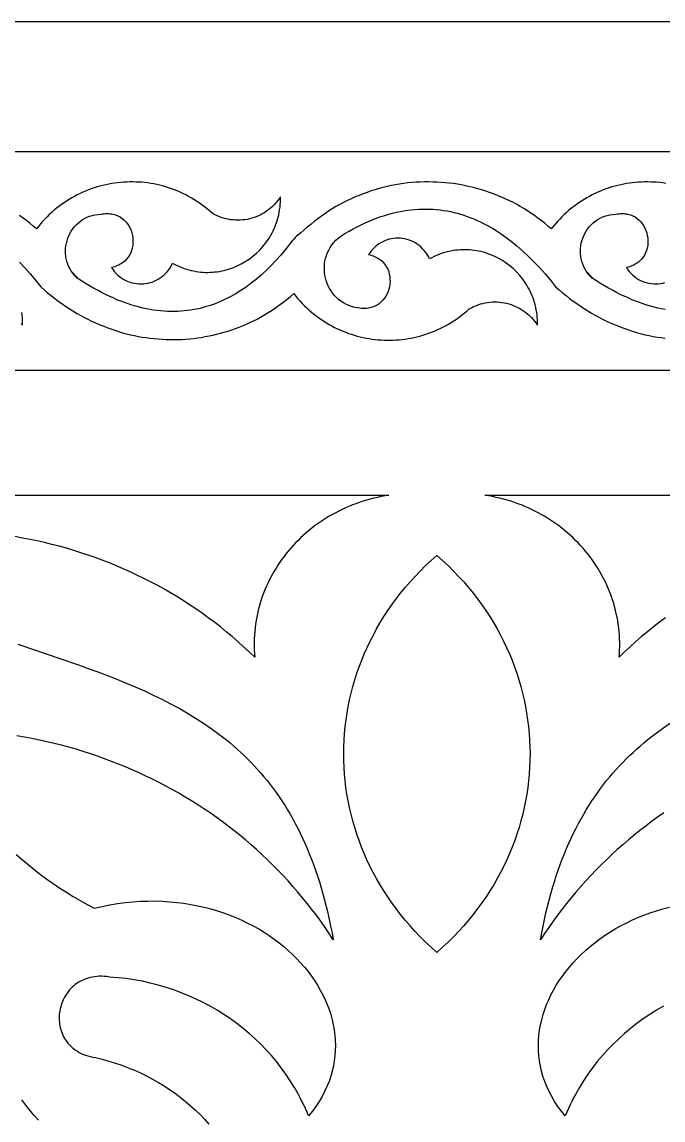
# Model space of a CAD drawing. Extents: x -445 to 570, y -1313 to 85.
# Drawn here: x 180.8 to 245.2, y -25.2 to 85 of the extents above; entities that cross this region are included whole.
import ezdxf

# ---------------------------------------------------------------- set-up
doc = ezdxf.new("R2010")
doc.units = 0
doc.layers.add('LAYER_1', color=18, linetype='CONTINUOUS')

msp = doc.modelspace()

# ---------------------------------------------------------------- linework, layer by layer
at = {"layer": 'LAYER_1'}
for points in [[(-445, -85), (445, -85), (445, 85), (-445, 85)], [(222.46, 31.47), (223.03, 30.96), (223.59, 30.44), (224.13, 29.9), (224.64, 29.36), (225.15, 28.81), (225.63, 28.25), (226.09, 27.68), (226.54, 27.11), (226.97, 26.52), (227.38, 25.93), (227.77, 25.33), (228.15, 24.72), (228.5, 24.1), (228.84, 23.48), (229.16, 22.85), (229.46, 22.22), (229.74, 21.58), (230.01, 20.94), (230.26, 20.29), (230.49, 19.64), (230.7, 18.98), (230.89, 18.32), (231.06, 17.65), (231.22, 16.99), (231.35, 16.31), (231.47, 15.64), (231.57, 14.97), (231.66, 14.29), (231.72, 13.61), (231.77, 12.93), (231.8, 12.25), (231.81, 11.57), (231.8, 10.89), (231.77, 10.21), (231.73, 9.53), (231.66, 8.86), (231.58, 8.18), (231.48, 7.5), (231.36, 6.83), (231.23, 6.16), (231.07, 5.49), (230.9, 4.83), (230.71, 4.16), (230.5, 3.5), (230.27, 2.85), (230.02, 2.2), (229.76, 1.56), (229.48, 0.92), (229.18, 0.28), (228.86, -0.35), (228.52, -0.97), (228.16, -1.59), (227.79, -2.2), (227.39, -2.8), (226.98, -3.4), (226.55, -3.98), (226.11, -4.56), (225.64, -5.14), (225.16, -5.7), (224.65, -6.25), (224.13, -6.8), (223.59, -7.33), (223.03, -7.85), (222.46, -8.37), (221.88, -7.85), (221.32, -7.33), (220.78, -6.8), (220.26, -6.25), (219.76, -5.7), (219.28, -5.14), (218.81, -4.56), (218.36, -3.98), (217.93, -3.4), (217.52, -2.8), (217.13, -2.2), (216.75, -1.59), (216.4, -0.97), (216.06, -0.35), (215.74, 0.28), (215.44, 0.92), (215.16, 1.56), (214.89, 2.2), (214.65, 2.85), (214.42, 3.5), (214.21, 4.16), (214.02, 4.83), (213.84, 5.49), (213.69, 6.16), (213.55, 6.83), (213.43, 7.5), (213.33, 8.18), (213.25, 8.86), (213.19, 9.53), (213.14, 10.21), (213.12, 10.89), (213.11, 11.57), (213.12, 12.25), (213.15, 12.93), (213.19, 13.61), (213.26, 14.29), (213.34, 14.97), (213.44, 15.64), (213.56, 16.31), (213.7, 16.99), (213.85, 17.65), (214.03, 18.32), (214.22, 18.98), (214.43, 19.64), (214.66, 20.29), (214.91, 20.94), (215.17, 21.58), (215.45, 22.22), (215.76, 22.85), (216.08, 23.48), (216.41, 24.1), (216.77, 24.72), (217.14, 25.33), (217.54, 25.93), (217.95, 26.52), (218.37, 27.11), (218.82, 27.68), (219.29, 28.25), (219.77, 28.81), (220.27, 29.36), (220.79, 29.9), (221.33, 30.44), (221.88, 30.96)]]:
    msp.add_lwpolyline(points, close=True, dxfattribs=at)
for points in [[(0, 72.01), (51.69, 72.01), (103.38, 72.01), (155.07, 72.01), (206.76, 72.01), (258.45, 72.01)], [(245.43, 68.8), (245.13, 68.84), (244.83, 68.88), (244.52, 68.91), (244.22, 68.93), (243.92, 68.94), (243.61, 68.95), (243.31, 68.95), (243.01, 68.94), (242.71, 68.92), (242.41, 68.9), (242.1, 68.87), (241.8, 68.83), (241.5, 68.78), (241.21, 68.73), (240.91, 68.67), (240.61, 68.6), (240.32, 68.52), (240.03, 68.44), (239.74, 68.35), (239.45, 68.25), (239.16, 68.14), (238.88, 68.03), (238.6, 67.91), (238.32, 67.78), (238.05, 67.64), (237.77, 67.5), (237.5, 67.35), (237.24, 67.19), (236.98, 67.03), (236.72, 66.86), (236.46, 66.68), (236.21, 66.49), (235.96, 66.3), (235.72, 66.1), (235.48, 65.89), (235.24, 65.67), (235.01, 65.45), (234.79, 65.22), (234.57, 64.98), (234.35, 64.74), (234.14, 64.49), (233.94, 64.23), (233.61, 64.52), (233.28, 64.8), (232.94, 65.06), (232.6, 65.32), (232.25, 65.58), (231.9, 65.82), (231.54, 66.05), (231.18, 66.28), (230.81, 66.49), (230.44, 66.7), (230.07, 66.9), (229.69, 67.08), (229.31, 67.26), (228.93, 67.43), (228.54, 67.6), (228.15, 67.75), (227.75, 67.89), (227.36, 68.03), (226.96, 68.15), (226.56, 68.27), (226.15, 68.38), (225.75, 68.47), (225.34, 68.56), (224.93, 68.64), (224.52, 68.71), (224.11, 68.78), (223.7, 68.83), (223.28, 68.87), (222.87, 68.9), (222.45, 68.93), (222.04, 68.94), (221.62, 68.95), (221.2, 68.95), (220.79, 68.93), (220.37, 68.91), (219.96, 68.88), (219.54, 68.84), (219.12, 68.79), (218.71, 68.73), (218.3, 68.66), (217.89, 68.58), (217.47, 68.49), (217.07, 68.39), (216.66, 68.28), (216.25, 68.17), (215.85, 68.04), (215.45, 67.9), (215.05, 67.76), (214.65, 67.6), (214.26, 67.44), (213.86, 67.26), (213.48, 67.08), (213.09, 66.88), (212.71, 66.68), (212.33, 66.47), (211.96, 66.24), (211.58, 66.01), (211.22, 65.76), (210.86, 65.51), (210.5, 65.25), (210.14, 64.98), (209.79, 64.69), (209.45, 64.4), (209.11, 64.1), (208.81, 63.85), (208.51, 63.61), (208.36, 63.49), (208.22, 63.36), (208.09, 63.22), (207.96, 63.07), (207.67, 62.69), (207.37, 62.31), (207.07, 61.94), (206.76, 61.58), (206.3, 61.07), (205.83, 60.57), (205.35, 60.09), (204.85, 59.64), (204.35, 59.2), (203.83, 58.79), (203.3, 58.4), (202.77, 58.04), (202.22, 57.7), (201.65, 57.39), (201.37, 57.24), (201.08, 57.1), (200.79, 56.97), (200.5, 56.85), (200.2, 56.73), (199.9, 56.62), (199.6, 56.52), (199.3, 56.43), (198.99, 56.34), (198.68, 56.26), (198.36, 56.19), (198.05, 56.13), (197.73, 56.08), (197.41, 56.03), (197.08, 56), (196.75, 55.97), (196.42, 55.95), (196.09, 55.94), (195.75, 55.94), (195.41, 55.95), (195.07, 55.97), (194.72, 56), (194.37, 56.04), (194.02, 56.09), (193.67, 56.14), (193.31, 56.21), (192.95, 56.29), (192.59, 56.38), (192.22, 56.48), (191.85, 56.59), (191.48, 56.71), (191.1, 56.84), (190.73, 56.98), (190.34, 57.13), (189.96, 57.3), (189.57, 57.47), (189.18, 57.66), (188.79, 57.86), (188.39, 58.07), (187.99, 58.29), (187.59, 58.52), (187.18, 58.77), (186.78, 59.03), (186.36, 59.3), (185.89, 59.87), (186.38, 59.28), (186.16, 59.49), (185.97, 59.72), (185.79, 59.95), (185.64, 60.19), (185.52, 60.44), (185.41, 60.7), (185.32, 60.95), (185.25, 61.22), (185.21, 61.48), (185.18, 61.75), (185.17, 62.01), (185.18, 62.28), (185.21, 62.54), (185.26, 62.8), (185.33, 63.05), (185.41, 63.3), (185.51, 63.55), (185.62, 63.78), (185.75, 64.01), (185.9, 64.23), (186.06, 64.44), (186.24, 64.63), (186.43, 64.82), (186.63, 64.99), (186.85, 65.14), (187.08, 65.28), (187.33, 65.4), (187.58, 65.5), (187.85, 65.59), (188.13, 65.65), (188.43, 65.69), (188.73, 65.71), (188.89, 65.74), (189.05, 65.76), (189.2, 65.77), (189.36, 65.78), (189.5, 65.77), (189.65, 65.76), (189.79, 65.74), (189.92, 65.72), (190.18, 65.65), (190.43, 65.55), (190.66, 65.43), (190.87, 65.28), (191.06, 65.12), (191.24, 64.94), (191.39, 64.74), (191.53, 64.53), (191.65, 64.3), (191.75, 64.07), (191.83, 63.83), (191.89, 63.58), (191.93, 63.33), (191.95, 63.07), (191.95, 62.82), (191.93, 62.56), (191.88, 62.31), (191.81, 62.07), (191.72, 61.83), (191.61, 61.6), (191.47, 61.39), (191.3, 61.19), (191.12, 61), (191.01, 60.91), (190.91, 60.83), (190.79, 60.75), (190.67, 60.68), (190.54, 60.61), (190.41, 60.55), (190.26, 60.49), (190.12, 60.44), (189.96, 60.4), (189.8, 60.36), (189.95, 60.14), (190.1, 59.94), (190.27, 59.76), (190.44, 59.59), (190.63, 59.44), (190.82, 59.3), (191.02, 59.17), (191.22, 59.06), (191.43, 58.97), (191.65, 58.89), (191.87, 58.83), (192.09, 58.78), (192.31, 58.74), (192.54, 58.72), (192.76, 58.72), (192.99, 58.72), (193.21, 58.75), (193.44, 58.79), (193.66, 58.84), (193.87, 58.9), (194.08, 58.98), (194.29, 59.08), (194.49, 59.19), (194.69, 59.31), (194.88, 59.45), (195.06, 59.6), (195.23, 59.76), (195.39, 59.94), (195.54, 60.14), (195.68, 60.34), (195.81, 60.56), (195.92, 60.8), (196.15, 60.67), (196.38, 60.56), (196.62, 60.45), (196.85, 60.36), (197.09, 60.27), (197.33, 60.19), (197.57, 60.12), (197.8, 60.06), (198.04, 60.01), (198.28, 59.96), (198.52, 59.93), (198.76, 59.9), (199, 59.88), (199.23, 59.87), (199.47, 59.87), (199.71, 59.88), (199.94, 59.89), (200.17, 59.91), (200.41, 59.94), (200.64, 59.97), (200.87, 60.02), (201.09, 60.07), (201.54, 60.19), (201.98, 60.34), (202.41, 60.52), (202.82, 60.72), (203.22, 60.95), (203.61, 61.21), (203.98, 61.49), (204.34, 61.79), (204.67, 62.11), (204.99, 62.46), (205.28, 62.83), (205.42, 63.02), (205.55, 63.21), (205.68, 63.41), (205.8, 63.62), (205.91, 63.83), (206.02, 64.04), (206.12, 64.26), (206.22, 64.48), (206.3, 64.71), (206.38, 64.94), (206.46, 65.18), (206.52, 65.42), (206.58, 65.66), (206.63, 65.91), (206.67, 66.16), (206.71, 66.41), (206.73, 66.67), (206.75, 66.93), (206.76, 67.19), (206.76, 67.46), (206.62, 67.24), (206.46, 67.04), (206.3, 66.85), (206.13, 66.66), (205.96, 66.49), (205.77, 66.32), (205.58, 66.17), (205.39, 66.03), (205.18, 65.89), (204.98, 65.77), (204.77, 65.65), (204.55, 65.55), (204.33, 65.46), (204.1, 65.38), (203.88, 65.3), (203.65, 65.24), (203.41, 65.19), (203.18, 65.15), (202.94, 65.13), (202.7, 65.11), (202.47, 65.1), (202.23, 65.11), (201.99, 65.13), (201.75, 65.16), (201.51, 65.2), (201.27, 65.25), (201.03, 65.32), (200.8, 65.39), (200.57, 65.48), (200.34, 65.58), (200.11, 65.69), (199.89, 65.82), (199.64, 66.04), (199.39, 66.25), (199.13, 66.45), (198.87, 66.65), (198.61, 66.83), (198.34, 67.01), (198.07, 67.18), (197.8, 67.34), (197.53, 67.5), (197.25, 67.65), (196.96, 67.79), (196.68, 67.92), (196.39, 68.04), (196.11, 68.15), (195.82, 68.26), (195.52, 68.36), (195.23, 68.45), (194.93, 68.54), (194.64, 68.61), (194.34, 68.68), (194.04, 68.74), (193.74, 68.8), (193.44, 68.84), (193.14, 68.88), (192.83, 68.91), (192.53, 68.93), (192.23, 68.94), (191.92, 68.95), (191.62, 68.95), (191.32, 68.94), (191.02, 68.92), (190.71, 68.9), (190.41, 68.87), (190.11, 68.83), (189.81, 68.78), (189.52, 68.73), (189.22, 68.67), (188.92, 68.6), (188.63, 68.52), (188.34, 68.44), (188.05, 68.35), (187.76, 68.25), (187.47, 68.14), (187.19, 68.03), (186.91, 67.91), (186.63, 67.78), (186.36, 67.64), (186.08, 67.5), (185.81, 67.35), (185.55, 67.19), (185.29, 67.03), (185.03, 66.86), (184.77, 66.68), (184.52, 66.49), (184.27, 66.3), (184.03, 66.1), (183.79, 65.89), (183.55, 65.67), (183.32, 65.45), (183.1, 65.22), (182.88, 64.98), (182.66, 64.74), (182.45, 64.49), (182.25, 64.23), (181.92, 64.52), (181.59, 64.8), (181.25, 65.06), (180.91, 65.32), (180.56, 65.58)], [(180.54, 60.91), (181.09, 60.33), (181.63, 59.72), (182.17, 59.08), (182.69, 58.43), (183.03, 58.12), (183.38, 57.83), (183.73, 57.54), (184.09, 57.26), (184.45, 56.99), (184.81, 56.74), (185.17, 56.49), (185.54, 56.24), (185.91, 56.01), (186.28, 55.79), (186.65, 55.58), (187.03, 55.37), (187.41, 55.18), (187.79, 54.99), (188.18, 54.81), (188.56, 54.65), (188.95, 54.49), (189.34, 54.34), (189.73, 54.19), (190.12, 54.06), (190.51, 53.94), (190.9, 53.82), (191.3, 53.72), (191.69, 53.62), (192.09, 53.53), (192.49, 53.45), (192.88, 53.38), (193.28, 53.32), (193.68, 53.27), (194.08, 53.22), (194.47, 53.19), (194.87, 53.16), (195.27, 53.14), (195.67, 53.13), (196.06, 53.13), (196.46, 53.13), (196.85, 53.15), (197.25, 53.17), (197.64, 53.2), (198.03, 53.24), (198.42, 53.29), (198.81, 53.35), (199.2, 53.42), (199.59, 53.49), (199.97, 53.57), (200.35, 53.66), (200.73, 53.76), (201.11, 53.87), (201.49, 53.98), (201.86, 54.1), (202.23, 54.23), (202.6, 54.37), (202.96, 54.52), (203.33, 54.68), (203.69, 54.84), (204.04, 55.01), (204.4, 55.19), (204.74, 55.38), (205.09, 55.57), (205.43, 55.78), (205.77, 55.99), (206.11, 56.2), (206.44, 56.43), (206.76, 56.67), (207.1, 56.92), (207.43, 57.18), (207.76, 57.46), (208.09, 57.74), (208.29, 57.48), (208.5, 57.23), (208.72, 56.99), (208.94, 56.75), (209.16, 56.53), (209.39, 56.31), (209.63, 56.09), (209.87, 55.89), (210.11, 55.69), (210.36, 55.5), (210.61, 55.31), (210.87, 55.13), (211.12, 54.96), (211.39, 54.8), (211.65, 54.64), (211.92, 54.49), (212.19, 54.35), (212.47, 54.22), (212.75, 54.09), (213.03, 53.97), (213.31, 53.86), (213.6, 53.75), (213.88, 53.66), (214.17, 53.57), (214.46, 53.48), (214.76, 53.41), (215.05, 53.34), (215.35, 53.28), (215.65, 53.23), (215.94, 53.18), (216.24, 53.14), (216.54, 53.11), (216.84, 53.09), (217.15, 53.07), (217.45, 53.06), (217.75, 53.06), (218.05, 53.07), (218.35, 53.09), (218.66, 53.11), (218.96, 53.14), (219.26, 53.18), (219.56, 53.22), (219.86, 53.28), (220.16, 53.34), (220.46, 53.4), (220.75, 53.48), (221.05, 53.56), (221.34, 53.66), (221.63, 53.76), (221.92, 53.86), (222.21, 53.98), (222.49, 54.1), (222.78, 54.23), (223.06, 54.37), (223.33, 54.52), (223.61, 54.67), (223.88, 54.84), (224.15, 55.01), (224.42, 55.18), (224.68, 55.37), (224.94, 55.57), (225.19, 55.77), (225.45, 55.98), (225.69, 56.2), (225.92, 56.32), (226.14, 56.43), (226.37, 56.53), (226.6, 56.62), (226.84, 56.7), (227.07, 56.76), (227.31, 56.82), (227.55, 56.86), (227.79, 56.89), (228.03, 56.9), (228.27, 56.91), (228.51, 56.9), (228.75, 56.89), (228.98, 56.86), (229.22, 56.82), (229.45, 56.77), (229.68, 56.71), (229.91, 56.64), (230.13, 56.56), (230.35, 56.46), (230.57, 56.36), (230.78, 56.25), (230.99, 56.12), (231.19, 55.99), (231.39, 55.84), (231.58, 55.69), (231.76, 55.53), (231.94, 55.35), (232.1, 55.17), (232.27, 54.97), (232.42, 54.77), (232.56, 54.56), (232.56, 54.83), (232.55, 55.09), (232.54, 55.35), (232.51, 55.61), (232.48, 55.86), (232.43, 56.11), (232.38, 56.36), (232.33, 56.6), (232.26, 56.84), (232.19, 57.07), (232.11, 57.3), (232.02, 57.53), (231.93, 57.75), (231.82, 57.97), (231.72, 58.19), (231.6, 58.4), (231.48, 58.6), (231.35, 58.8), (231.22, 59), (231.08, 59.19), (230.79, 59.55), (230.47, 59.9), (230.14, 60.22), (229.78, 60.53), (229.41, 60.81), (229.03, 61.06), (228.62, 61.29), (228.21, 61.49), (227.78, 61.67), (227.34, 61.82), (226.9, 61.95), (226.67, 62), (226.44, 62.04), (226.21, 62.08), (225.98, 62.1), (225.74, 62.13), (225.51, 62.14), (225.27, 62.14), (225.04, 62.14), (224.8, 62.13), (224.56, 62.11), (224.32, 62.09), (224.08, 62.05), (223.85, 62.01), (223.61, 61.95), (223.37, 61.89), (223.13, 61.82), (222.89, 61.75), (222.66, 61.66), (222.42, 61.56), (222.19, 61.46), (221.95, 61.34), (221.72, 61.22), (221.61, 61.45), (221.48, 61.67), (221.34, 61.88), (221.19, 62.07), (221.03, 62.25), (220.86, 62.42), (220.68, 62.57), (220.49, 62.7), (220.3, 62.83), (220.1, 62.94), (219.89, 63.03), (219.68, 63.11), (219.46, 63.18), (219.24, 63.23), (219.02, 63.27), (218.79, 63.29), (218.57, 63.3), (218.34, 63.29), (218.11, 63.27), (217.89, 63.24), (217.67, 63.19), (217.45, 63.12), (217.24, 63.04), (217.03, 62.95), (216.82, 62.84), (216.62, 62.72), (216.43, 62.58), (216.25, 62.42), (216.07, 62.25), (215.91, 62.07), (215.75, 61.87), (215.6, 61.66), (215.77, 61.62), (215.92, 61.57), (216.07, 61.52), (216.21, 61.47), (216.34, 61.41), (216.47, 61.34), (216.59, 61.26), (216.71, 61.19), (216.92, 61.02), (217.11, 60.83), (217.27, 60.63), (217.41, 60.41), (217.52, 60.18), (217.62, 59.95), (217.68, 59.7), (217.73, 59.45), (217.75, 59.2), (217.76, 58.94), (217.74, 58.69), (217.7, 58.43), (217.64, 58.19), (217.56, 57.94), (217.46, 57.71), (217.34, 57.49), (217.2, 57.27), (217.04, 57.08), (216.86, 56.9), (216.67, 56.73), (216.46, 56.59), (216.23, 56.47), (215.99, 56.37), (215.86, 56.33), (215.73, 56.3), (215.59, 56.27), (215.45, 56.25), (215.31, 56.24), (215.16, 56.24), (215.01, 56.24), (214.85, 56.25), (214.69, 56.28), (214.53, 56.31), (214.21, 56.36), (213.9, 56.45), (213.61, 56.55), (213.33, 56.68), (213.07, 56.82), (212.82, 56.98), (212.59, 57.16), (212.37, 57.35), (212.17, 57.56), (211.99, 57.78), (211.83, 58.01), (211.68, 58.26), (211.55, 58.51), (211.44, 58.77), (211.34, 59.04), (211.27, 59.32), (211.21, 59.6), (211.18, 59.88), (211.16, 60.16), (211.16, 60.45), (211.18, 60.73), (211.22, 61.02), (211.28, 61.3), (211.37, 61.58), (211.47, 61.85), (211.6, 62.11), (211.74, 62.37), (211.91, 62.62), (212.1, 62.86), (212.32, 63.09), (212.55, 63.31), (212.81, 63.51), (213.23, 63.76), (213.64, 64), (214.05, 64.23), (214.46, 64.45), (214.86, 64.65), (215.26, 64.84), (215.66, 65.01), (216.06, 65.18), (216.45, 65.33), (216.84, 65.47), (217.23, 65.59), (217.62, 65.71), (218.01, 65.81), (218.39, 65.9), (218.77, 65.98), (219.14, 66.05), (219.52, 66.11), (219.89, 66.16), (220.26, 66.19), (220.63, 66.22), (220.99, 66.23), (221.36, 66.23), (221.72, 66.23), (222.07, 66.21), (222.43, 66.18), (222.78, 66.14), (223.13, 66.09), (223.48, 66.04), (223.82, 65.97), (224.17, 65.89), (224.51, 65.8), (224.85, 65.71), (225.18, 65.6), (225.51, 65.49), (225.85, 65.36), (226.17, 65.23), (226.5, 65.09), (226.82, 64.94), (227.14, 64.78), (227.46, 64.61), (227.78, 64.44), (228.09, 64.26), (228.4, 64.06), (228.71, 63.87), (229.02, 63.66), (229.32, 63.44), (229.92, 62.99), (230.51, 62.51), (231.09, 62.01), (231.67, 61.47), (232.23, 60.91), (232.78, 60.33), (233.32, 59.72), (233.86, 59.08), (234.38, 58.43), (234.73, 58.12), (235.07, 57.83), (235.42, 57.54), (235.78, 57.26), (236.14, 56.99), (236.5, 56.74), (236.86, 56.49), (237.23, 56.24), (237.6, 56.01), (237.97, 55.79), (238.35, 55.58), (238.72, 55.37), (239.1, 55.18), (239.48, 54.99), (239.87, 54.81), (240.25, 54.65), (240.64, 54.49), (241.03, 54.34), (241.42, 54.19), (241.81, 54.06), (242.2, 53.94), (242.59, 53.82), (242.99, 53.72), (243.38, 53.62), (243.78, 53.53), (244.18, 53.45), (244.57, 53.38), (244.97, 53.32), (245.37, 53.27)], [(245.36, 56.14), (245, 56.21), (244.64, 56.29), (244.28, 56.38), (243.91, 56.48), (243.54, 56.59), (243.17, 56.71), (242.79, 56.84), (242.42, 56.98), (242.03, 57.13), (241.65, 57.3), (241.26, 57.47), (240.87, 57.66), (240.48, 57.86), (240.08, 58.07), (239.68, 58.29), (239.28, 58.52), (238.88, 58.77), (238.47, 59.03), (238.06, 59.3), (237.58, 59.87), (238.07, 59.28), (237.85, 59.49), (237.66, 59.72), (237.48, 59.95), (237.33, 60.19), (237.21, 60.44), (237.1, 60.7), (237.01, 60.95), (236.94, 61.22), (236.9, 61.48), (236.87, 61.75), (236.86, 62.01), (236.87, 62.28), (236.9, 62.54), (236.95, 62.8), (237.02, 63.05), (237.1, 63.3), (237.2, 63.55), (237.31, 63.78), (237.44, 64.01), (237.59, 64.23), (237.75, 64.44), (237.93, 64.63), (238.12, 64.82), (238.32, 64.99), (238.54, 65.14), (238.77, 65.28), (239.02, 65.4), (239.27, 65.5), (239.54, 65.59), (239.82, 65.65), (240.12, 65.69), (240.42, 65.71), (240.58, 65.74), (240.74, 65.76), (240.89, 65.77), (241.05, 65.78), (241.19, 65.77), (241.34, 65.76), (241.48, 65.74), (241.61, 65.72), (241.88, 65.65), (242.12, 65.55), (242.35, 65.43), (242.56, 65.28), (242.75, 65.12), (242.93, 64.94), (243.08, 64.74), (243.22, 64.53), (243.34, 64.3), (243.44, 64.07), (243.52, 63.83), (243.58, 63.58), (243.62, 63.33), (243.64, 63.07), (243.64, 62.82), (243.62, 62.56), (243.57, 62.31), (243.5, 62.07), (243.41, 61.83), (243.3, 61.6), (243.16, 61.39), (242.99, 61.19), (242.81, 61), (242.7, 60.91), (242.6, 60.83), (242.48, 60.75), (242.36, 60.68), (242.23, 60.61), (242.1, 60.55), (241.95, 60.49), (241.81, 60.44), (241.65, 60.4), (241.49, 60.36), (241.64, 60.14), (241.79, 59.94), (241.96, 59.76), (242.13, 59.59), (242.32, 59.44), (242.51, 59.3), (242.71, 59.17), (242.91, 59.06), (243.12, 58.97), (243.34, 58.89), (243.56, 58.83), (243.78, 58.78), (244, 58.74), (244.23, 58.72), (244.45, 58.72), (244.68, 58.72), (244.9, 58.75), (245.13, 58.79), (245.35, 58.84)], [(180.73, 54.77), (180.87, 54.56), (180.87, 54.83), (180.86, 55.09), (180.85, 55.35), (180.82, 55.61), (180.79, 55.86)], [(258.45, 50.01), (206.76, 50.01), (155.07, 50.01), (103.38, 50.01), (51.69, 50.01), (0, 50.01)], [(168.88, 37.5), (217.64, 37.5), (217.26, 37.44), (216.88, 37.37), (216.5, 37.29), (216.13, 37.21), (215.76, 37.11), (215.4, 37.01), (215.04, 36.9), (214.68, 36.78), (214.32, 36.66), (213.98, 36.53), (213.63, 36.38), (213.29, 36.24), (212.95, 36.08), (212.62, 35.92), (212.3, 35.75), (211.97, 35.58), (211.66, 35.39), (211.35, 35.21), (211.04, 35.01), (210.74, 34.81), (210.44, 34.6), (210.15, 34.39), (209.86, 34.16), (209.58, 33.94), (209.31, 33.71), (209.04, 33.47), (208.78, 33.22), (208.52, 32.97), (208.27, 32.72), (208.03, 32.46), (207.79, 32.19), (207.56, 31.92), (207.33, 31.65), (207.12, 31.37), (206.9, 31.08), (206.7, 30.79), (206.5, 30.5), (206.31, 30.2), (206.13, 29.9), (205.95, 29.59), (205.78, 29.28), (205.62, 28.97), (205.47, 28.65), (205.32, 28.33), (205.18, 28), (205.05, 27.67), (204.93, 27.34), (204.82, 27), (204.71, 26.66), (204.61, 26.32), (204.52, 25.97), (204.44, 25.62), (204.37, 25.27), (204.3, 24.92), (204.25, 24.56), (204.2, 24.2), (204.17, 23.84), (204.14, 23.48), (204.12, 23.11), (204.11, 22.74), (204.11, 22.37), (204.12, 22), (204.14, 21.63), (204.17, 21.26), (203.61, 21.79), (203.05, 22.31), (202.48, 22.82), (201.9, 23.32), (201.31, 23.81), (200.72, 24.29), (200.12, 24.76), (199.51, 25.22), (198.89, 25.66), (198.27, 26.1), (197.63, 26.52), (197, 26.93), (196.35, 27.33), (195.7, 27.72), (195.04, 28.1), (194.38, 28.47), (193.71, 28.82), (193.03, 29.16), (192.35, 29.5), (191.67, 29.82), (190.98, 30.13), (190.28, 30.42), (189.58, 30.71), (188.87, 30.98), (188.16, 31.25), (187.45, 31.5), (186.73, 31.74), (186.01, 31.96), (185.28, 32.18), (184.55, 32.38), (183.81, 32.57), (183.08, 32.75), (182.34, 32.92), (181.59, 33.07), (180.85, 33.21), (180.1, 33.35)], [(245.41, 25.22), (244.8, 24.76), (244.2, 24.29), (243.6, 23.81), (243.01, 23.32), (242.44, 22.82), (241.86, 22.31), (241.3, 21.79), (240.75, 21.26), (240.78, 21.63), (240.8, 22), (240.81, 22.37), (240.81, 22.74), (240.8, 23.11), (240.78, 23.48), (240.75, 23.84), (240.71, 24.2), (240.67, 24.56), (240.61, 24.92), (240.55, 25.27), (240.47, 25.62), (240.39, 25.97), (240.3, 26.32), (240.21, 26.66), (240.1, 27), (239.99, 27.34), (239.86, 27.67), (239.73, 28), (239.59, 28.33), (239.45, 28.65), (239.29, 28.97), (239.13, 29.28), (238.96, 29.59), (238.79, 29.9), (238.6, 30.2), (238.41, 30.5), (238.22, 30.79), (238.01, 31.08), (237.8, 31.37), (237.58, 31.65), (237.36, 31.92), (237.13, 32.19), (236.89, 32.46), (236.64, 32.72), (236.39, 32.97), (236.14, 33.22), (235.87, 33.47), (235.61, 33.71), (235.33, 33.94), (235.05, 34.16), (234.77, 34.39), (234.48, 34.6), (234.18, 34.81), (233.88, 35.01), (233.57, 35.21), (233.26, 35.39), (232.94, 35.58), (232.62, 35.75), (232.29, 35.92), (231.96, 36.08), (231.63, 36.24), (231.28, 36.38), (230.94, 36.53), (230.59, 36.66), (230.24, 36.78), (229.88, 36.9), (229.52, 37.01), (229.15, 37.11), (228.78, 37.21), (228.41, 37.29), (228.04, 37.37), (227.66, 37.44), (227.27, 37.5), (276.04, 37.5)], [(180.4, 22.55), (182.46, 21.86), (184.49, 21.17), (186.48, 20.48), (187.46, 20.13), (188.43, 19.78), (189.38, 19.41), (190.33, 19.04), (191.26, 18.66), (192.18, 18.27), (193.09, 17.87), (193.98, 17.46), (194.86, 17.03), (195.73, 16.59), (196.58, 16.13), (197.41, 15.65), (198.23, 15.15), (199.03, 14.64), (199.81, 14.1), (200.58, 13.54), (200.95, 13.25), (201.33, 12.95), (201.69, 12.65), (202.06, 12.34), (202.41, 12.03), (202.77, 11.7), (203.12, 11.38), (203.46, 11.04), (203.8, 10.7), (204.13, 10.35), (204.46, 9.99), (204.78, 9.62), (205.1, 9.25), (205.41, 8.87), (205.72, 8.48), (206.02, 8.08), (206.32, 7.67), (206.61, 7.25), (206.9, 6.83), (207.18, 6.4), (207.45, 5.95), (207.72, 5.5), (207.98, 5.04), (208.24, 4.57), (208.49, 4.09), (208.73, 3.6), (208.97, 3.1), (209.21, 2.59), (209.43, 2.07), (209.65, 1.53), (209.87, 0.99), (210.08, 0.44), (210.28, -0.13), (210.47, -0.7), (210.66, -1.29), (210.84, -1.89), (211.02, -2.5), (211.19, -3.12), (211.35, -3.76), (211.51, -4.4), (211.65, -5.06), (211.79, -5.73), (211.93, -6.41), (212.06, -7.11), (211.65, -6.48), (211.23, -5.86), (210.8, -5.25), (210.36, -4.64), (209.91, -4.05), (209.45, -3.46), (208.98, -2.88), (208.5, -2.31), (208.01, -1.75), (207.52, -1.19), (207.01, -0.65), (206.5, -0.11), (205.97, 0.42), (205.44, 0.93), (204.9, 1.44), (204.35, 1.94), (203.8, 2.44), (203.23, 2.92), (202.66, 3.39), (202.08, 3.86), (201.49, 4.31), (200.9, 4.75), (200.3, 5.19), (199.69, 5.62), (199.07, 6.03), (198.45, 6.44), (197.82, 6.84), (197.19, 7.22), (196.54, 7.6), (195.89, 7.97), (195.24, 8.32), (194.58, 8.67), (193.91, 9), (193.24, 9.33), (192.56, 9.65), (191.88, 9.95), (191.19, 10.25), (190.49, 10.53), (189.79, 10.8), (189.09, 11.06), (188.38, 11.32), (187.67, 11.56), (186.95, 11.79), (186.23, 12.01), (185.5, 12.21), (184.77, 12.41), (184.03, 12.6), (183.29, 12.77), (182.55, 12.93), (181.81, 13.08), (181.06, 13.22), (180.3, 13.35)], [(245.23, 5.62), (244.62, 5.19), (244.02, 4.75), (243.42, 4.31), (242.83, 3.86), (242.25, 3.39), (241.68, 2.92), (241.12, 2.44), (240.56, 1.94), (240.01, 1.44), (239.47, 0.93), (238.94, 0.42), (238.42, -0.11), (237.91, -0.65), (237.4, -1.19), (236.9, -1.75), (236.42, -2.31), (235.94, -2.88), (235.47, -3.46), (235.01, -4.05), (234.56, -4.64), (234.12, -5.25), (233.69, -5.86), (233.27, -6.48), (232.86, -7.11), (232.99, -6.41), (233.12, -5.73), (233.26, -5.06), (233.41, -4.4), (233.57, -3.76), (233.73, -3.12), (233.9, -2.5), (234.07, -1.89), (234.25, -1.29), (234.44, -0.7), (234.64, -0.13), (234.84, 0.44), (235.05, 0.99), (235.26, 1.53), (235.48, 2.07), (235.71, 2.59), (235.94, 3.1), (236.18, 3.6), (236.43, 4.09), (236.68, 4.57), (236.93, 5.04), (237.2, 5.5), (237.46, 5.95), (237.74, 6.4), (238.02, 6.83), (238.3, 7.25), (238.6, 7.67), (238.89, 8.08), (239.19, 8.48), (239.5, 8.87), (239.81, 9.25), (240.13, 9.62), (240.46, 9.99), (240.78, 10.35), (241.12, 10.7), (241.46, 11.04), (241.8, 11.38), (242.15, 11.7), (242.5, 12.03), (242.86, 12.34), (243.22, 12.65), (243.59, 12.95), (243.96, 13.25), (244.34, 13.54), (245.1, 14.1), (245.89, 14.64)], [(180.22, 1.46), (180.81, 0.94), (181.41, 0.44), (182.03, -0.06), (182.66, -0.54), (183.29, -1.01), (183.94, -1.46), (184.6, -1.91), (185.27, -2.34), (185.95, -2.76), (186.64, -3.16), (187.34, -3.56), (188.04, -3.94), (188.84, -3.75), (189.62, -3.6), (190.4, -3.47), (191.18, -3.37), (191.94, -3.29), (192.7, -3.24), (193.45, -3.22), (194.19, -3.21), (194.92, -3.24), (195.65, -3.28), (196.36, -3.35), (197.06, -3.44), (197.76, -3.55), (198.44, -3.68), (199.11, -3.83), (199.77, -4), (200.42, -4.19), (201.05, -4.4), (201.67, -4.63), (202.28, -4.88), (202.87, -5.14), (203.45, -5.42), (204.02, -5.71), (204.57, -6.02), (205.11, -6.35), (205.62, -6.68), (206.13, -7.04), (206.61, -7.4), (207.08, -7.78), (207.53, -8.17), (207.97, -8.58), (208.38, -8.99), (208.78, -9.41), (209.16, -9.85), (209.52, -10.29), (209.86, -10.74), (210.17, -11.2), (210.47, -11.67), (210.75, -12.15), (211, -12.63), (211.23, -13.12), (211.44, -13.61), (211.63, -14.11), (211.8, -14.61), (211.94, -15.12), (212.05, -15.63), (212.14, -16.14), (212.21, -16.66), (212.25, -17.18), (212.27, -17.7), (212.26, -18.22), (212.22, -18.73), (212.16, -19.25), (212.07, -19.77), (211.95, -20.29), (211.8, -20.8), (211.63, -21.31), (211.42, -21.82), (211.19, -22.33), (210.93, -22.83), (210.64, -23.33), (210.31, -23.82), (209.96, -24.3), (209.57, -24.78), (209.42, -24.41), (209.26, -24.04), (209.09, -23.68), (208.91, -23.32), (208.73, -22.97), (208.55, -22.62), (208.16, -21.93), (207.74, -21.25), (207.3, -20.6), (206.84, -19.96), (206.35, -19.33), (205.85, -18.73), (205.32, -18.14), (204.77, -17.58), (204.2, -17.03), (203.61, -16.5), (203.01, -16), (202.38, -15.51), (201.74, -15.05), (201.08, -14.6), (200.4, -14.18), (199.71, -13.78), (199, -13.41), (198.28, -13.05), (197.55, -12.72), (196.8, -12.42), (196.04, -12.14), (195.27, -11.88), (194.49, -11.66), (193.69, -11.45), (192.89, -11.27), (192.08, -11.12), (191.26, -11), (190.43, -10.91), (189.59, -10.84), (189.32, -10.8), (189.07, -10.78), (188.81, -10.77), (188.57, -10.77), (188.33, -10.79), (188.1, -10.81), (187.87, -10.85), (187.66, -10.89), (187.44, -10.95), (187.24, -11.02), (187.04, -11.09), (186.85, -11.18), (186.67, -11.27), (186.49, -11.37), (186.32, -11.48), (186.16, -11.6), (186, -11.73), (185.86, -11.86), (185.72, -12), (185.58, -12.14), (185.46, -12.29), (185.34, -12.45), (185.23, -12.61), (185.13, -12.77), (185.04, -12.94), (184.95, -13.12), (184.87, -13.29), (184.8, -13.47), (184.74, -13.66), (184.69, -13.84), (184.64, -14.03), (184.6, -14.22), (184.57, -14.41), (184.55, -14.6), (184.54, -14.79), (184.54, -14.98), (184.54, -15.17), (184.56, -15.36), (184.58, -15.55), (184.61, -15.74), (184.65, -15.93), (184.7, -16.12), (184.76, -16.3), (184.83, -16.48), (184.9, -16.66), (184.99, -16.83), (185.08, -17), (185.19, -17.16), (185.3, -17.32), (185.42, -17.48), (185.56, -17.63), (185.7, -17.77), (185.85, -17.91), (186.01, -18.05), (186.18, -18.17), (186.37, -18.29), (186.56, -18.4), (186.76, -18.5), (186.97, -18.6), (187.19, -18.68), (187.42, -18.76), (187.66, -18.82), (187.91, -18.88), (188.18, -18.93), (188.85, -19.09), (189.52, -19.27), (190.18, -19.47), (190.83, -19.7), (191.47, -19.94), (192.1, -20.2), (192.71, -20.47), (193.32, -20.77), (193.91, -21.08), (194.5, -21.41), (195.07, -21.76), (195.62, -22.13), (196.17, -22.51), (196.7, -22.9), (197.22, -23.32), (197.72, -23.75), (198.21, -24.19), (198.68, -24.65), (199.14, -25.12), (199.58, -25.6)], [(245.2, -13.78), (244.51, -14.18), (243.84, -14.6), (243.18, -15.05), (242.54, -15.51), (241.91, -16), (241.3, -16.5), (240.71, -17.03), (240.15, -17.58), (239.6, -18.14), (239.07, -18.73), (238.56, -19.33), (238.08, -19.96), (237.61, -20.6), (237.17, -21.25), (236.76, -21.93), (236.37, -22.62), (236.18, -22.97), (236, -23.32), (235.83, -23.68), (235.66, -24.04), (235.5, -24.41), (235.35, -24.78), (234.96, -24.3), (234.6, -23.82), (234.28, -23.33), (233.99, -22.83), (233.72, -22.33), (233.49, -21.82), (233.29, -21.31), (233.11, -20.8), (232.97, -20.29), (232.85, -19.77), (232.76, -19.25), (232.69, -18.73), (232.66, -18.22), (232.65, -17.7), (232.66, -17.18), (232.7, -16.66), (232.77, -16.14), (232.86, -15.63), (232.98, -15.12), (233.12, -14.61), (233.28, -14.11), (233.47, -13.61), (233.68, -13.12), (233.91, -12.63), (234.17, -12.15), (234.44, -11.67), (234.74, -11.2), (235.06, -10.74), (235.4, -10.29), (235.76, -9.85), (236.13, -9.41), (236.53, -8.99), (236.95, -8.58), (237.38, -8.17), (237.83, -7.78), (238.3, -7.4), (238.79, -7.04), (239.29, -6.68), (239.81, -6.35), (240.35, -6.02), (240.9, -5.71), (241.46, -5.42), (242.04, -5.14), (242.64, -4.88), (243.24, -4.63), (243.87, -4.4), (244.5, -4.19), (245.15, -4), (245.81, -3.83)], [(182.47, -25.21), (182.04, -24.72), (181.61, -24.21), (181.2, -23.69), (180.8, -23.16)]]:
    msp.add_lwpolyline(points, dxfattribs=at)

doc.saveas('drawing.dxf')
